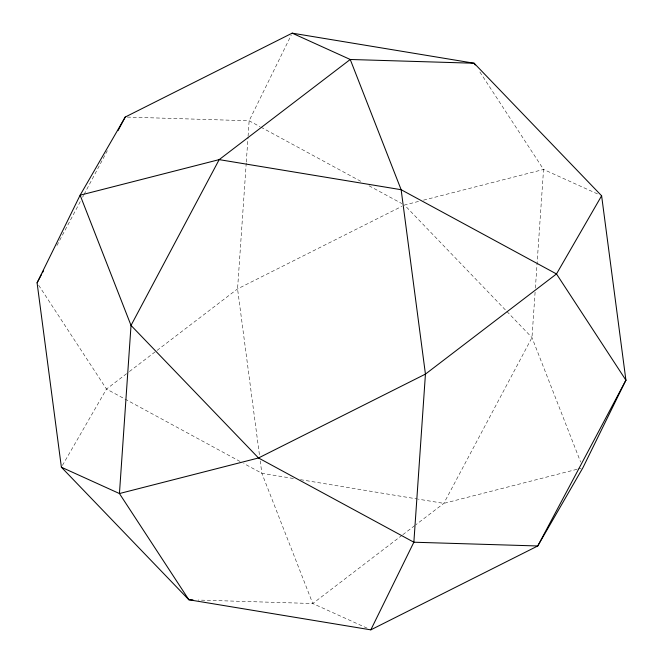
<?xml version="1.0" encoding="UTF-8"?>
<svg xmlns="http://www.w3.org/2000/svg" width="663" height="663" viewBox="0 0 663 663"><rect width="100%" height="100%" fill="white"/><g stroke="black" fill="none" stroke-linecap="round" stroke-linejoin="round"><path stroke-width="0.5" stroke-dasharray="3.31 2.49" d="M246.23 163.065L237.561 288.894L259.565 455.871M246.296 162.037L248.003 137.282M248.078 136.255L249.139 120.782L291.272 34.998M535.099 292.192L531.975 337.575L443.82 503.374L415.966 524.648M535.389 288.065L543.561 169.455L478.653 70.137M56.943 245.476L80.679 200.839M82.618 197.193L83.579 195.37M84.068 194.458L107.315 150.733M62.413 465.443L106.503 389.048L128.614 372.15M129.434 371.52L237.561 288.894L401.737 206.408M402.043 535.29L312.762 603.521L198.154 600.048M402.864 534.668L415.146 525.278M418.502 201.436L404.496 205.024L506.192 310.765M423.508 200.16L543.561 169.455L597.869 194.085M576.876 469.338L443.82 503.374L418.403 499.173M577.871 469.081L581.874 468.061M127.304 117.086L249.139 120.782L260.045 126.691M293.369 478.495L261.86 473.291L243.686 463.437M300.488 479.672L417.392 498.999M367.07 628.151L312.762 603.521L261.86 473.291L260.236 460.992M260.949 127.188L362.711 182.358M369.067 185.806L401.778 203.541M240.056 461.465L106.503 389.048L37.65 283.689M506.913 311.511L531.975 337.575L580.614 462.02"/><path stroke-width="0.99" d="M37.087 282.828L80.124 195.195L125.241 117.028L292.184 33.15L474.144 63.234L601.614 195.784L625.913 380.172L582.876 467.805L537.759 545.972L370.816 629.85L188.856 599.766L61.386 467.216L37.087 282.828L41.446 274.623M370.816 629.85L413.861 542.218L425.439 374.106L401.14 189.709L350.238 59.479L292.184 33.15M42.415 272.808L43.377 270.985M117.973 130.694L125.241 117.028M601.614 195.784L556.497 273.952L425.439 374.106L258.504 457.976L119.439 493.545L61.386 467.216M192.991 599.891L188.856 599.766L119.439 493.545L131.025 325.425L219.18 159.626L350.238 59.479L474.144 63.234L475.272 64.957M625.913 380.172L537.759 545.972L413.861 542.218L258.504 457.976L131.025 325.425L80.124 195.195L219.18 159.626L401.14 189.709L556.497 273.952L625.913 380.172"/></g></svg>
